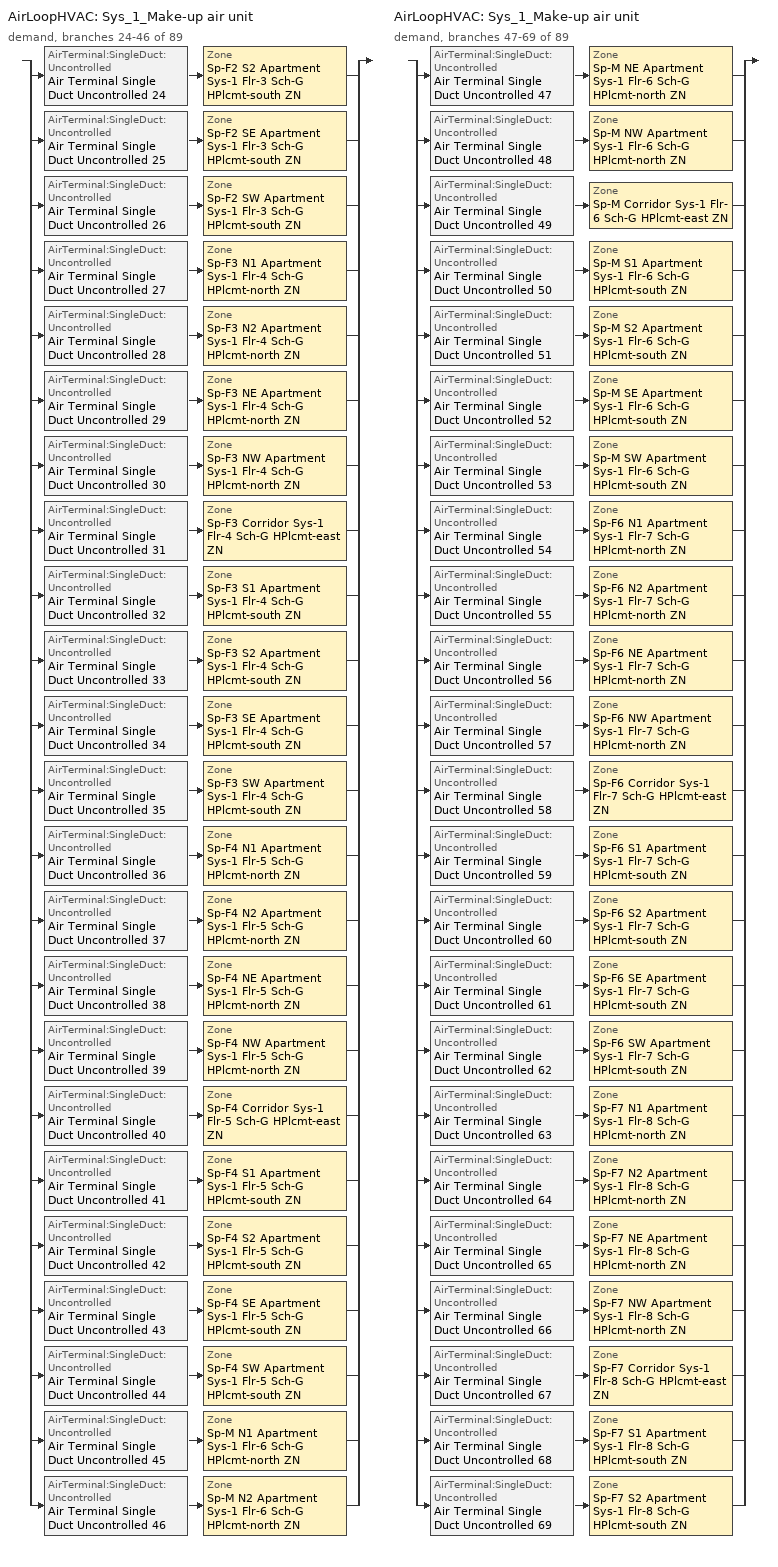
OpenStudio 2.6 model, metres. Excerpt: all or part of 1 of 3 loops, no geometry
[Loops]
AirLoopHVAC 'Sys_1_Make-up air unit'
 demand, branches 24-46 of 89: split
  | AirTerminal:SingleDuct:Uncontrolled 'Air Terminal Single Duct Uncontrolled 24' > Zone 'Sp-F2 S2 Apartment Sys-1 Flr-3 Sch-G HPlcmt-south ZN'
  | AirTerminal:SingleDuct:Uncontrolled 'Air Terminal Single Duct Uncontrolled 25' > Zone 'Sp-F2 SE Apartment Sys-1 Flr-3 Sch-G HPlcmt-south ZN'
  | AirTerminal:SingleDuct:Uncontrolled 'Air Terminal Single Duct Uncontrolled 26' > Zone 'Sp-F2 SW Apartment Sys-1 Flr-3 Sch-G HPlcmt-south ZN'
  | AirTerminal:SingleDuct:Uncontrolled 'Air Terminal Single Duct Uncontrolled 27' > Zone 'Sp-F3 N1 Apartment Sys-1 Flr-4 Sch-G HPlcmt-north ZN'
  | AirTerminal:SingleDuct:Uncontrolled 'Air Terminal Single Duct Uncontrolled 28' > Zone 'Sp-F3 N2 Apartment Sys-1 Flr-4 Sch-G HPlcmt-north ZN'
  | AirTerminal:SingleDuct:Uncontrolled 'Air Terminal Single Duct Uncontrolled 29' > Zone 'Sp-F3 NE Apartment Sys-1 Flr-4 Sch-G HPlcmt-north ZN'
  | AirTerminal:SingleDuct:Uncontrolled 'Air Terminal Single Duct Uncontrolled 30' > Zone 'Sp-F3 NW Apartment Sys-1 Flr-4 Sch-G HPlcmt-north ZN'
  | AirTerminal:SingleDuct:Uncontrolled 'Air Terminal Single Duct Uncontrolled 31' > Zone 'Sp-F3 Corridor Sys-1 Flr-4 Sch-G HPlcmt-east ZN'
  | AirTerminal:SingleDuct:Uncontrolled 'Air Terminal Single Duct Uncontrolled 32' > Zone 'Sp-F3 S1 Apartment Sys-1 Flr-4 Sch-G HPlcmt-south ZN'
  | AirTerminal:SingleDuct:Uncontrolled 'Air Terminal Single Duct Uncontrolled 33' > Zone 'Sp-F3 S2 Apartment Sys-1 Flr-4 Sch-G HPlcmt-south ZN'
  | AirTerminal:SingleDuct:Uncontrolled 'Air Terminal Single Duct Uncontrolled 34' > Zone 'Sp-F3 SE Apartment Sys-1 Flr-4 Sch-G HPlcmt-south ZN'
  | AirTerminal:SingleDuct:Uncontrolled 'Air Terminal Single Duct Uncontrolled 35' > Zone 'Sp-F3 SW Apartment Sys-1 Flr-4 Sch-G HPlcmt-south ZN'
  | AirTerminal:SingleDuct:Uncontrolled 'Air Terminal Single Duct Uncontrolled 36' > Zone 'Sp-F4 N1 Apartment Sys-1 Flr-5 Sch-G HPlcmt-north ZN'
  | AirTerminal:SingleDuct:Uncontrolled 'Air Terminal Single Duct Uncontrolled 37' > Zone 'Sp-F4 N2 Apartment Sys-1 Flr-5 Sch-G HPlcmt-north ZN'
  | AirTerminal:SingleDuct:Uncontrolled 'Air Terminal Single Duct Uncontrolled 38' > Zone 'Sp-F4 NE Apartment Sys-1 Flr-5 Sch-G HPlcmt-north ZN'
  | AirTerminal:SingleDuct:Uncontrolled 'Air Terminal Single Duct Uncontrolled 39' > Zone 'Sp-F4 NW Apartment Sys-1 Flr-5 Sch-G HPlcmt-north ZN'
  | AirTerminal:SingleDuct:Uncontrolled 'Air Terminal Single Duct Uncontrolled 40' > Zone 'Sp-F4 Corridor Sys-1 Flr-5 Sch-G HPlcmt-east ZN'
  | AirTerminal:SingleDuct:Uncontrolled 'Air Terminal Single Duct Uncontrolled 41' > Zone 'Sp-F4 S1 Apartment Sys-1 Flr-5 Sch-G HPlcmt-south ZN'
  | AirTerminal:SingleDuct:Uncontrolled 'Air Terminal Single Duct Uncontrolled 42' > Zone 'Sp-F4 S2 Apartment Sys-1 Flr-5 Sch-G HPlcmt-south ZN'
  | AirTerminal:SingleDuct:Uncontrolled 'Air Terminal Single Duct Uncontrolled 43' > Zone 'Sp-F4 SE Apartment Sys-1 Flr-5 Sch-G HPlcmt-south ZN'
  | AirTerminal:SingleDuct:Uncontrolled 'Air Terminal Single Duct Uncontrolled 44' > Zone 'Sp-F4 SW Apartment Sys-1 Flr-5 Sch-G HPlcmt-south ZN'
  | AirTerminal:SingleDuct:Uncontrolled 'Air Terminal Single Duct Uncontrolled 45' > Zone 'Sp-M N1 Apartment Sys-1 Flr-6 Sch-G HPlcmt-north ZN'
  | AirTerminal:SingleDuct:Uncontrolled 'Air Terminal Single Duct Uncontrolled 46' > Zone 'Sp-M N2 Apartment Sys-1 Flr-6 Sch-G HPlcmt-north ZN'
AirLoopHVAC 'Sys_1_Make-up air unit'
 demand, branches 47-69 of 89: split
  | AirTerminal:SingleDuct:Uncontrolled 'Air Terminal Single Duct Uncontrolled 47' > Zone 'Sp-M NE Apartment Sys-1 Flr-6 Sch-G HPlcmt-north ZN'
  | AirTerminal:SingleDuct:Uncontrolled 'Air Terminal Single Duct Uncontrolled 48' > Zone 'Sp-M NW Apartment Sys-1 Flr-6 Sch-G HPlcmt-north ZN'
  | AirTerminal:SingleDuct:Uncontrolled 'Air Terminal Single Duct Uncontrolled 49' > Zone 'Sp-M Corridor Sys-1 Flr-6 Sch-G HPlcmt-east ZN'
  | AirTerminal:SingleDuct:Uncontrolled 'Air Terminal Single Duct Uncontrolled 50' > Zone 'Sp-M S1 Apartment Sys-1 Flr-6 Sch-G HPlcmt-south ZN'
  | AirTerminal:SingleDuct:Uncontrolled 'Air Terminal Single Duct Uncontrolled 51' > Zone 'Sp-M S2 Apartment Sys-1 Flr-6 Sch-G HPlcmt-south ZN'
  | AirTerminal:SingleDuct:Uncontrolled 'Air Terminal Single Duct Uncontrolled 52' > Zone 'Sp-M SE Apartment Sys-1 Flr-6 Sch-G HPlcmt-south ZN'
  | AirTerminal:SingleDuct:Uncontrolled 'Air Terminal Single Duct Uncontrolled 53' > Zone 'Sp-M SW Apartment Sys-1 Flr-6 Sch-G HPlcmt-south ZN'
  | AirTerminal:SingleDuct:Uncontrolled 'Air Terminal Single Duct Uncontrolled 54' > Zone 'Sp-F6 N1 Apartment Sys-1 Flr-7 Sch-G HPlcmt-north ZN'
  | AirTerminal:SingleDuct:Uncontrolled 'Air Terminal Single Duct Uncontrolled 55' > Zone 'Sp-F6 N2 Apartment Sys-1 Flr-7 Sch-G HPlcmt-north ZN'
  | AirTerminal:SingleDuct:Uncontrolled 'Air Terminal Single Duct Uncontrolled 56' > Zone 'Sp-F6 NE Apartment Sys-1 Flr-7 Sch-G HPlcmt-north ZN'
  | AirTerminal:SingleDuct:Uncontrolled 'Air Terminal Single Duct Uncontrolled 57' > Zone 'Sp-F6 NW Apartment Sys-1 Flr-7 Sch-G HPlcmt-north ZN'
  | AirTerminal:SingleDuct:Uncontrolled 'Air Terminal Single Duct Uncontrolled 58' > Zone 'Sp-F6 Corridor Sys-1 Flr-7 Sch-G HPlcmt-east ZN'
  | AirTerminal:SingleDuct:Uncontrolled 'Air Terminal Single Duct Uncontrolled 59' > Zone 'Sp-F6 S1 Apartment Sys-1 Flr-7 Sch-G HPlcmt-south ZN'
  | AirTerminal:SingleDuct:Uncontrolled 'Air Terminal Single Duct Uncontrolled 60' > Zone 'Sp-F6 S2 Apartment Sys-1 Flr-7 Sch-G HPlcmt-south ZN'
  | AirTerminal:SingleDuct:Uncontrolled 'Air Terminal Single Duct Uncontrolled 61' > Zone 'Sp-F6 SE Apartment Sys-1 Flr-7 Sch-G HPlcmt-south ZN'
  | AirTerminal:SingleDuct:Uncontrolled 'Air Terminal Single Duct Uncontrolled 62' > Zone 'Sp-F6 SW Apartment Sys-1 Flr-7 Sch-G HPlcmt-south ZN'
  | AirTerminal:SingleDuct:Uncontrolled 'Air Terminal Single Duct Uncontrolled 63' > Zone 'Sp-F7 N1 Apartment Sys-1 Flr-8 Sch-G HPlcmt-north ZN'
  | AirTerminal:SingleDuct:Uncontrolled 'Air Terminal Single Duct Uncontrolled 64' > Zone 'Sp-F7 N2 Apartment Sys-1 Flr-8 Sch-G HPlcmt-north ZN'
  | AirTerminal:SingleDuct:Uncontrolled 'Air Terminal Single Duct Uncontrolled 65' > Zone 'Sp-F7 NE Apartment Sys-1 Flr-8 Sch-G HPlcmt-north ZN'
  | AirTerminal:SingleDuct:Uncontrolled 'Air Terminal Single Duct Uncontrolled 66' > Zone 'Sp-F7 NW Apartment Sys-1 Flr-8 Sch-G HPlcmt-north ZN'
  | AirTerminal:SingleDuct:Uncontrolled 'Air Terminal Single Duct Uncontrolled 67' > Zone 'Sp-F7 Corridor Sys-1 Flr-8 Sch-G HPlcmt-east ZN'
  | AirTerminal:SingleDuct:Uncontrolled 'Air Terminal Single Duct Uncontrolled 68' > Zone 'Sp-F7 S1 Apartment Sys-1 Flr-8 Sch-G HPlcmt-south ZN'
  | AirTerminal:SingleDuct:Uncontrolled 'Air Terminal Single Duct Uncontrolled 69' > Zone 'Sp-F7 S2 Apartment Sys-1 Flr-8 Sch-G HPlcmt-south ZN'
[Sizing:Zone] Zone Cooling Design Supply Air Temperature Input Method=SupplyAirTemperature; Zone Cooling Design Supply Air Temperature {C}=13; Zone Cooling Design Supply Air Temperature Difference {deltaC}=11.11; Zone Heating Design Supply Air Temperature Input Method=SupplyAirTemperature; Zone Heating Design Supply Air Temperature {C}=43; Zone Heating Design Supply Air Temperature Difference {deltaC}=11.11; Zone Cooling Design Supply Air Humidity Ratio {kg-H2O/kg-air}=0.0085; Zone Heating Design Supply Air Humidity Ratio {kg-H2O/kg-air}=0.008; Zone Heating Sizing Factor=1.3; Zone Cooling Sizing Factor=1.1; Cooling Design Air Flow Method=DesignDay; Heating Design Air Flow Method=DesignDay; Account for Dedicated Outdoor Air System=No; Dedicated Outdoor Air System Control Strategy=NeutralSupplyAir; Dedicated Outdoor Air Low Setpoint Temperature for Design {C}=autosize; Dedicated Outdoor Air High Setpoint Temperature for Design {C}=autosize
Sp-F2 S2 Apartment Sys-1 Flr-3 Sch-G HPlcmt-south ZN; Sp-F2 SE Apartment Sys-1 Flr-3 Sch-G HPlcmt-south ZN; Sp-F2 SW Apartment Sys-1 Flr-3 Sch-G HPlcmt-south ZN; Sp-F3 N1 Apartment Sys-1 Flr-4 Sch-G HPlcmt-north ZN; Sp-F3 N2 Apartment Sys-1 Flr-4 Sch-G HPlcmt-north ZN; Sp-F3 NE Apartment Sys-1 Flr-4 Sch-G HPlcmt-north ZN; Sp-F3 NW Apartment Sys-1 Flr-4 Sch-G HPlcmt-north ZN; Sp-F3 Corridor Sys-1 Flr-4 Sch-G HPlcmt-east ZN; Sp-F3 S1 Apartment Sys-1 Flr-4 Sch-G HPlcmt-south ZN; Sp-F3 S2 Apartment Sys-1 Flr-4 Sch-G HPlcmt-south ZN; Sp-F3 SE Apartment Sys-1 Flr-4 Sch-G HPlcmt-south ZN; Sp-F3 SW Apartment Sys-1 Flr-4 Sch-G HPlcmt-south ZN; Sp-F4 N1 Apartment Sys-1 Flr-5 Sch-G HPlcmt-north ZN; Sp-F4 N2 Apartment Sys-1 Flr-5 Sch-G HPlcmt-north ZN; Sp-F4 NE Apartment Sys-1 Flr-5 Sch-G HPlcmt-north ZN; Sp-F4 NW Apartment Sys-1 Flr-5 Sch-G HPlcmt-north ZN; Sp-F4 Corridor Sys-1 Flr-5 Sch-G HPlcmt-east ZN; Sp-F4 S1 Apartment Sys-1 Flr-5 Sch-G HPlcmt-south ZN; Sp-F4 S2 Apartment Sys-1 Flr-5 Sch-G HPlcmt-south ZN; Sp-F4 SE Apartment Sys-1 Flr-5 Sch-G HPlcmt-south ZN; Sp-F4 SW Apartment Sys-1 Flr-5 Sch-G HPlcmt-south ZN; Sp-M N1 Apartment Sys-1 Flr-6 Sch-G HPlcmt-north ZN; Sp-M N2 Apartment Sys-1 Flr-6 Sch-G HPlcmt-north ZN; Sp-M NE Apartment Sys-1 Flr-6 Sch-G HPlcmt-north ZN; Sp-M NW Apartment Sys-1 Flr-6 Sch-G HPlcmt-north ZN; Sp-M Corridor Sys-1 Flr-6 Sch-G HPlcmt-east ZN; Sp-M S1 Apartment Sys-1 Flr-6 Sch-G HPlcmt-south ZN; Sp-M S2 Apartment Sys-1 Flr-6 Sch-G HPlcmt-south ZN; Sp-M SE Apartment Sys-1 Flr-6 Sch-G HPlcmt-south ZN; Sp-M SW Apartment Sys-1 Flr-6 Sch-G HPlcmt-south ZN; Sp-F6 N1 Apartment Sys-1 Flr-7 Sch-G HPlcmt-north ZN; Sp-F6 N2 Apartment Sys-1 Flr-7 Sch-G HPlcmt-north ZN; Sp-F6 NE Apartment Sys-1 Flr-7 Sch-G HPlcmt-north ZN; Sp-F6 NW Apartment Sys-1 Flr-7 Sch-G HPlcmt-north ZN; Sp-F6 Corridor Sys-1 Flr-7 Sch-G HPlcmt-east ZN; Sp-F6 S1 Apartment Sys-1 Flr-7 Sch-G HPlcmt-south ZN; Sp-F6 S2 Apartment Sys-1 Flr-7 Sch-G HPlcmt-south ZN; Sp-F6 SE Apartment Sys-1 Flr-7 Sch-G HPlcmt-south ZN; Sp-F6 SW Apartment Sys-1 Flr-7 Sch-G HPlcmt-south ZN; Sp-F7 N1 Apartment Sys-1 Flr-8 Sch-G HPlcmt-north ZN; Sp-F7 N2 Apartment Sys-1 Flr-8 Sch-G HPlcmt-north ZN; Sp-F7 NE Apartment Sys-1 Flr-8 Sch-G HPlcmt-north ZN; Sp-F7 NW Apartment Sys-1 Flr-8 Sch-G HPlcmt-north ZN; Sp-F7 Corridor Sys-1 Flr-8 Sch-G HPlcmt-east ZN; Sp-F7 S1 Apartment Sys-1 Flr-8 Sch-G HPlcmt-south ZN; Sp-F7 S2 Apartment Sys-1 Flr-8 Sch-G HPlcmt-south ZN
[Zone equipment]
Sp-F2 S2 Apartment Sys-1 Flr-3 Sch-G HPlcmt-south ZN: Sp-F2 S2 Apartment Sys-1 Flr-3 Sch-G HPlcmt-south ZN PTAC, Air Terminal Single Duct Uncontrolled 24, Sp-F2 S2 Apartment Sys-1 Flr-3 Sch-G HPlcmt-south ZN Elec Baseboard
Sp-F2 SE Apartment Sys-1 Flr-3 Sch-G HPlcmt-south ZN: Sp-F2 SE Apartment Sys-1 Flr-3 Sch-G HPlcmt-south ZN PTAC, Air Terminal Single Duct Uncontrolled 25, Sp-F2 SE Apartment Sys-1 Flr-3 Sch-G HPlcmt-south ZN Elec Baseboard
Sp-F2 SW Apartment Sys-1 Flr-3 Sch-G HPlcmt-south ZN: Sp-F2 SW Apartment Sys-1 Flr-3 Sch-G HPlcmt-south ZN PTAC, Air Terminal Single Duct Uncontrolled 26, Sp-F2 SW Apartment Sys-1 Flr-3 Sch-G HPlcmt-south ZN Elec Baseboard
Sp-F3 N1 Apartment Sys-1 Flr-4 Sch-G HPlcmt-north ZN: Sp-F3 N1 Apartment Sys-1 Flr-4 Sch-G HPlcmt-north ZN PTAC, Air Terminal Single Duct Uncontrolled 27, Sp-F3 N1 Apartment Sys-1 Flr-4 Sch-G HPlcmt-north ZN Elec Baseboard
Sp-F3 N2 Apartment Sys-1 Flr-4 Sch-G HPlcmt-north ZN: Sp-F3 N2 Apartment Sys-1 Flr-4 Sch-G HPlcmt-north ZN PTAC, Air Terminal Single Duct Uncontrolled 28, Sp-F3 N2 Apartment Sys-1 Flr-4 Sch-G HPlcmt-north ZN Elec Baseboard
Sp-F3 NE Apartment Sys-1 Flr-4 Sch-G HPlcmt-north ZN: Sp-F3 NE Apartment Sys-1 Flr-4 Sch-G HPlcmt-north ZN PTAC, Air Terminal Single Duct Uncontrolled 29, Sp-F3 NE Apartment Sys-1 Flr-4 Sch-G HPlcmt-north ZN Elec Baseboard
Sp-F3 NW Apartment Sys-1 Flr-4 Sch-G HPlcmt-north ZN: Sp-F3 NW Apartment Sys-1 Flr-4 Sch-G HPlcmt-north ZN PTAC, Air Terminal Single Duct Uncontrolled 30, Sp-F3 NW Apartment Sys-1 Flr-4 Sch-G HPlcmt-north ZN Elec Baseboard
Sp-F3 Corridor Sys-1 Flr-4 Sch-G HPlcmt-east ZN: Sp-F3 Corridor Sys-1 Flr-4 Sch-G HPlcmt-east ZN PTAC, Air Terminal Single Duct Uncontrolled 31, Sp-F3 Corridor Sys-1 Flr-4 Sch-G HPlcmt-east ZN Elec Baseboard
Sp-F3 S1 Apartment Sys-1 Flr-4 Sch-G HPlcmt-south ZN: Sp-F3 S1 Apartment Sys-1 Flr-4 Sch-G HPlcmt-south ZN PTAC, Air Terminal Single Duct Uncontrolled 32, Sp-F3 S1 Apartment Sys-1 Flr-4 Sch-G HPlcmt-south ZN Elec Baseboard
Sp-F3 S2 Apartment Sys-1 Flr-4 Sch-G HPlcmt-south ZN: Sp-F3 S2 Apartment Sys-1 Flr-4 Sch-G HPlcmt-south ZN PTAC, Air Terminal Single Duct Uncontrolled 33, Sp-F3 S2 Apartment Sys-1 Flr-4 Sch-G HPlcmt-south ZN Elec Baseboard
Sp-F3 SE Apartment Sys-1 Flr-4 Sch-G HPlcmt-south ZN: Sp-F3 SE Apartment Sys-1 Flr-4 Sch-G HPlcmt-south ZN PTAC, Air Terminal Single Duct Uncontrolled 34, Sp-F3 SE Apartment Sys-1 Flr-4 Sch-G HPlcmt-south ZN Elec Baseboard
Sp-F3 SW Apartment Sys-1 Flr-4 Sch-G HPlcmt-south ZN: Sp-F3 SW Apartment Sys-1 Flr-4 Sch-G HPlcmt-south ZN PTAC, Air Terminal Single Duct Uncontrolled 35, Sp-F3 SW Apartment Sys-1 Flr-4 Sch-G HPlcmt-south ZN Elec Baseboard
Sp-F4 N1 Apartment Sys-1 Flr-5 Sch-G HPlcmt-north ZN: Sp-F4 N1 Apartment Sys-1 Flr-5 Sch-G HPlcmt-north ZN PTAC, Air Terminal Single Duct Uncontrolled 36, Sp-F4 N1 Apartment Sys-1 Flr-5 Sch-G HPlcmt-north ZN Elec Baseboard
Sp-F4 N2 Apartment Sys-1 Flr-5 Sch-G HPlcmt-north ZN: Sp-F4 N2 Apartment Sys-1 Flr-5 Sch-G HPlcmt-north ZN PTAC, Air Terminal Single Duct Uncontrolled 37, Sp-F4 N2 Apartment Sys-1 Flr-5 Sch-G HPlcmt-north ZN Elec Baseboard
Sp-F4 NE Apartment Sys-1 Flr-5 Sch-G HPlcmt-north ZN: Sp-F4 NE Apartment Sys-1 Flr-5 Sch-G HPlcmt-north ZN PTAC, Air Terminal Single Duct Uncontrolled 38, Sp-F4 NE Apartment Sys-1 Flr-5 Sch-G HPlcmt-north ZN Elec Baseboard
Sp-F4 NW Apartment Sys-1 Flr-5 Sch-G HPlcmt-north ZN: Sp-F4 NW Apartment Sys-1 Flr-5 Sch-G HPlcmt-north ZN PTAC, Air Terminal Single Duct Uncontrolled 39, Sp-F4 NW Apartment Sys-1 Flr-5 Sch-G HPlcmt-north ZN Elec Baseboard
Sp-F4 Corridor Sys-1 Flr-5 Sch-G HPlcmt-east ZN: Sp-F4 Corridor Sys-1 Flr-5 Sch-G HPlcmt-east ZN PTAC, Air Terminal Single Duct Uncontrolled 40, Sp-F4 Corridor Sys-1 Flr-5 Sch-G HPlcmt-east ZN Elec Baseboard
Sp-F4 S1 Apartment Sys-1 Flr-5 Sch-G HPlcmt-south ZN: Sp-F4 S1 Apartment Sys-1 Flr-5 Sch-G HPlcmt-south ZN PTAC, Air Terminal Single Duct Uncontrolled 41, Sp-F4 S1 Apartment Sys-1 Flr-5 Sch-G HPlcmt-south ZN Elec Baseboard
Sp-F4 S2 Apartment Sys-1 Flr-5 Sch-G HPlcmt-south ZN: Sp-F4 S2 Apartment Sys-1 Flr-5 Sch-G HPlcmt-south ZN PTAC, Air Terminal Single Duct Uncontrolled 42, Sp-F4 S2 Apartment Sys-1 Flr-5 Sch-G HPlcmt-south ZN Elec Baseboard
Sp-F4 SE Apartment Sys-1 Flr-5 Sch-G HPlcmt-south ZN: Sp-F4 SE Apartment Sys-1 Flr-5 Sch-G HPlcmt-south ZN PTAC, Air Terminal Single Duct Uncontrolled 43, Sp-F4 SE Apartment Sys-1 Flr-5 Sch-G HPlcmt-south ZN Elec Baseboard
Sp-F4 SW Apartment Sys-1 Flr-5 Sch-G HPlcmt-south ZN: Sp-F4 SW Apartment Sys-1 Flr-5 Sch-G HPlcmt-south ZN PTAC, Air Terminal Single Duct Uncontrolled 44, Sp-F4 SW Apartment Sys-1 Flr-5 Sch-G HPlcmt-south ZN Elec Baseboard
Sp-M N1 Apartment Sys-1 Flr-6 Sch-G HPlcmt-north ZN: Sp-M N1 Apartment Sys-1 Flr-6 Sch-G HPlcmt-north ZN PTAC, Air Terminal Single Duct Uncontrolled 45, Sp-M N1 Apartment Sys-1 Flr-6 Sch-G HPlcmt-north ZN Elec Baseboard
Sp-M N2 Apartment Sys-1 Flr-6 Sch-G HPlcmt-north ZN: Sp-M N2 Apartment Sys-1 Flr-6 Sch-G HPlcmt-north ZN PTAC, Air Terminal Single Duct Uncontrolled 46, Sp-M N2 Apartment Sys-1 Flr-6 Sch-G HPlcmt-north ZN Elec Baseboard
Sp-M NE Apartment Sys-1 Flr-6 Sch-G HPlcmt-north ZN: Sp-M NE Apartment Sys-1 Flr-6 Sch-G HPlcmt-north ZN PTAC, Air Terminal Single Duct Uncontrolled 47, Sp-M NE Apartment Sys-1 Flr-6 Sch-G HPlcmt-north ZN Elec Baseboard
Sp-M NW Apartment Sys-1 Flr-6 Sch-G HPlcmt-north ZN: Sp-M NW Apartment Sys-1 Flr-6 Sch-G HPlcmt-north ZN PTAC, Air Terminal Single Duct Uncontrolled 48, Sp-M NW Apartment Sys-1 Flr-6 Sch-G HPlcmt-north ZN Elec Baseboard
Sp-M Corridor Sys-1 Flr-6 Sch-G HPlcmt-east ZN: Sp-M Corridor Sys-1 Flr-6 Sch-G HPlcmt-east ZN PTAC, Air Terminal Single Duct Uncontrolled 49, Sp-M Corridor Sys-1 Flr-6 Sch-G HPlcmt-east ZN Elec Baseboard
Sp-M S1 Apartment Sys-1 Flr-6 Sch-G HPlcmt-south ZN: Sp-M S1 Apartment Sys-1 Flr-6 Sch-G HPlcmt-south ZN PTAC, Air Terminal Single Duct Uncontrolled 50, Sp-M S1 Apartment Sys-1 Flr-6 Sch-G HPlcmt-south ZN Elec Baseboard
Sp-M S2 Apartment Sys-1 Flr-6 Sch-G HPlcmt-south ZN: Sp-M S2 Apartment Sys-1 Flr-6 Sch-G HPlcmt-south ZN PTAC, Air Terminal Single Duct Uncontrolled 51, Sp-M S2 Apartment Sys-1 Flr-6 Sch-G HPlcmt-south ZN Elec Baseboard
Sp-M SE Apartment Sys-1 Flr-6 Sch-G HPlcmt-south ZN: Sp-M SE Apartment Sys-1 Flr-6 Sch-G HPlcmt-south ZN PTAC, Air Terminal Single Duct Uncontrolled 52, Sp-M SE Apartment Sys-1 Flr-6 Sch-G HPlcmt-south ZN Elec Baseboard
Sp-M SW Apartment Sys-1 Flr-6 Sch-G HPlcmt-south ZN: Sp-M SW Apartment Sys-1 Flr-6 Sch-G HPlcmt-south ZN PTAC, Air Terminal Single Duct Uncontrolled 53, Sp-M SW Apartment Sys-1 Flr-6 Sch-G HPlcmt-south ZN Elec Baseboard
Sp-F6 N1 Apartment Sys-1 Flr-7 Sch-G HPlcmt-north ZN: Sp-F6 N1 Apartment Sys-1 Flr-7 Sch-G HPlcmt-north ZN PTAC, Air Terminal Single Duct Uncontrolled 54, Sp-F6 N1 Apartment Sys-1 Flr-7 Sch-G HPlcmt-north ZN Elec Baseboard
Sp-F6 N2 Apartment Sys-1 Flr-7 Sch-G HPlcmt-north ZN: Sp-F6 N2 Apartment Sys-1 Flr-7 Sch-G HPlcmt-north ZN PTAC, Air Terminal Single Duct Uncontrolled 55, Sp-F6 N2 Apartment Sys-1 Flr-7 Sch-G HPlcmt-north ZN Elec Baseboard
Sp-F6 NE Apartment Sys-1 Flr-7 Sch-G HPlcmt-north ZN: Sp-F6 NE Apartment Sys-1 Flr-7 Sch-G HPlcmt-north ZN PTAC, Air Terminal Single Duct Uncontrolled 56, Sp-F6 NE Apartment Sys-1 Flr-7 Sch-G HPlcmt-north ZN Elec Baseboard
Sp-F6 NW Apartment Sys-1 Flr-7 Sch-G HPlcmt-north ZN: Sp-F6 NW Apartment Sys-1 Flr-7 Sch-G HPlcmt-north ZN PTAC, Air Terminal Single Duct Uncontrolled 57, Sp-F6 NW Apartment Sys-1 Flr-7 Sch-G HPlcmt-north ZN Elec Baseboard
Sp-F6 Corridor Sys-1 Flr-7 Sch-G HPlcmt-east ZN: Sp-F6 Corridor Sys-1 Flr-7 Sch-G HPlcmt-east ZN PTAC, Air Terminal Single Duct Uncontrolled 58, Sp-F6 Corridor Sys-1 Flr-7 Sch-G HPlcmt-east ZN Elec Baseboard
Sp-F6 S1 Apartment Sys-1 Flr-7 Sch-G HPlcmt-south ZN: Sp-F6 S1 Apartment Sys-1 Flr-7 Sch-G HPlcmt-south ZN PTAC, Air Terminal Single Duct Uncontrolled 59, Sp-F6 S1 Apartment Sys-1 Flr-7 Sch-G HPlcmt-south ZN Elec Baseboard
Sp-F6 S2 Apartment Sys-1 Flr-7 Sch-G HPlcmt-south ZN: Sp-F6 S2 Apartment Sys-1 Flr-7 Sch-G HPlcmt-south ZN PTAC, Air Terminal Single Duct Uncontrolled 60, Sp-F6 S2 Apartment Sys-1 Flr-7 Sch-G HPlcmt-south ZN Elec Baseboard
Sp-F6 SE Apartment Sys-1 Flr-7 Sch-G HPlcmt-south ZN: Sp-F6 SE Apartment Sys-1 Flr-7 Sch-G HPlcmt-south ZN PTAC, Air Terminal Single Duct Uncontrolled 61, Sp-F6 SE Apartment Sys-1 Flr-7 Sch-G HPlcmt-south ZN Elec Baseboard
Sp-F6 SW Apartment Sys-1 Flr-7 Sch-G HPlcmt-south ZN: Sp-F6 SW Apartment Sys-1 Flr-7 Sch-G HPlcmt-south ZN PTAC, Air Terminal Single Duct Uncontrolled 62, Sp-F6 SW Apartment Sys-1 Flr-7 Sch-G HPlcmt-south ZN Elec Baseboard
Sp-F7 N1 Apartment Sys-1 Flr-8 Sch-G HPlcmt-north ZN: Sp-F7 N1 Apartment Sys-1 Flr-8 Sch-G HPlcmt-north ZN PTAC, Air Terminal Single Duct Uncontrolled 63, Sp-F7 N1 Apartment Sys-1 Flr-8 Sch-G HPlcmt-north ZN Elec Baseboard
Sp-F7 N2 Apartment Sys-1 Flr-8 Sch-G HPlcmt-north ZN: Sp-F7 N2 Apartment Sys-1 Flr-8 Sch-G HPlcmt-north ZN PTAC, Air Terminal Single Duct Uncontrolled 64, Sp-F7 N2 Apartment Sys-1 Flr-8 Sch-G HPlcmt-north ZN Elec Baseboard
Sp-F7 NE Apartment Sys-1 Flr-8 Sch-G HPlcmt-north ZN: Sp-F7 NE Apartment Sys-1 Flr-8 Sch-G HPlcmt-north ZN PTAC, Air Terminal Single Duct Uncontrolled 65, Sp-F7 NE Apartment Sys-1 Flr-8 Sch-G HPlcmt-north ZN Elec Baseboard
Sp-F7 NW Apartment Sys-1 Flr-8 Sch-G HPlcmt-north ZN: Sp-F7 NW Apartment Sys-1 Flr-8 Sch-G HPlcmt-north ZN PTAC, Air Terminal Single Duct Uncontrolled 66, Sp-F7 NW Apartment Sys-1 Flr-8 Sch-G HPlcmt-north ZN Elec Baseboard
Sp-F7 Corridor Sys-1 Flr-8 Sch-G HPlcmt-east ZN: Sp-F7 Corridor Sys-1 Flr-8 Sch-G HPlcmt-east ZN PTAC, Air Terminal Single Duct Uncontrolled 67, Sp-F7 Corridor Sys-1 Flr-8 Sch-G HPlcmt-east ZN Elec Baseboard
Sp-F7 S1 Apartment Sys-1 Flr-8 Sch-G HPlcmt-south ZN: Sp-F7 S1 Apartment Sys-1 Flr-8 Sch-G HPlcmt-south ZN PTAC, Air Terminal Single Duct Uncontrolled 68, Sp-F7 S1 Apartment Sys-1 Flr-8 Sch-G HPlcmt-south ZN Elec Baseboard
Sp-F7 S2 Apartment Sys-1 Flr-8 Sch-G HPlcmt-south ZN: Sp-F7 S2 Apartment Sys-1 Flr-8 Sch-G HPlcmt-south ZN PTAC, Air Terminal Single Duct Uncontrolled 69, Sp-F7 S2 Apartment Sys-1 Flr-8 Sch-G HPlcmt-south ZN Elec Baseboard
[Coil:Heating:Electric] Availability Schedule=ON_OFF_ALWAYS_OFF
Coil Heating Electric 25; Coil Heating Electric 26; Coil Heating Electric 27; Coil Heating Electric 28; Coil Heating Electric 29; Coil Heating Electric 30; Coil Heating Electric 31; Coil Heating Electric 32; Coil Heating Electric 33; Coil Heating Electric 34; Coil Heating Electric 35; Coil Heating Electric 36; Coil Heating Electric 37; Coil Heating Electric 38; Coil Heating Electric 39; Coil Heating Electric 40; Coil Heating Electric 41; Coil Heating Electric 42; Coil Heating Electric 43; Coil Heating Electric 44; Coil Heating Electric 45; Coil Heating Electric 46; Coil Heating Electric 47; Coil Heating Electric 48; Coil Heating Electric 49; Coil Heating Electric 50; Coil Heating Electric 51; Coil Heating Electric 52; Coil Heating Electric 53; Coil Heating Electric 54; Coil Heating Electric 55; Coil Heating Electric 56; Coil Heating Electric 57; Coil Heating Electric 58; Coil Heating Electric 59; Coil Heating Electric 60; Coil Heating Electric 61; Coil Heating Electric 62; Coil Heating Electric 63; Coil Heating Electric 64; Coil Heating Electric 65; Coil Heating Electric 66; Coil Heating Electric 67; Coil Heating Electric 68; Coil Heating Electric 69; Coil Heating Electric 70
[Coil:Cooling:DX:SingleSpeed] Availability Schedule=Always On Discrete; Rated Total Cooling Capacity {W}=autosize; Rated Sensible Heat Ratio=autosize; Rated Air Flow Rate {m3/s}=autosize; Rated Evaporator Fan Power Per Volume Flow Rate {W/(m3/s)}=773.3; Total Cooling Capacity Function of Temperature Curve=DXCOOL-NECB2011-REF-CAPFT; Total Cooling Capacity Function of Flow Fraction Curve=DXCOOL-NECB2011-REF-CAPFFLOW; Energy Input Ratio Function of Temperature Curve=DXCOOL-NECB2011-REF-COOLEIRFT; Energy Input Ratio Function of Flow Fraction Curve=DXCOOL-NECB2011-REF-COOLEIRFFLOW; Part Load Fraction Correlation Curve=DXCOOL-NECB2011-REF-COOLPLFFPLR; Condenser Type=AirCooled; Evaporative Condenser Effectiveness=0; Evaporative Condenser Air Flow Rate {m3/s}=Autosize; Evaporative Condenser Pump Rated Power Consumption {W}=Autosize; Crankcase Heater Capacity {W}=0; Maximum Outdoor Dry-Bulb Temperature for Crankcase Heater Operation {C}=0; Basin Heater Capacity {W/K}=0; Basin Heater Setpoint Temperature {C}=10
Name | Rated COP {W/W}
Coil Cooling DX Single Speed 25 9kBtu/hr 10.6EER | 3.5962
Coil Cooling DX Single Speed 26 12kBtu/hr 9.9EER | 3.3436
Coil Cooling DX Single Speed 27 14kBtu/hr 9.5EER | 3.22759
Coil Cooling DX Single Speed 28 7kBtu/hr 11.0EER | 3.72706
Coil Cooling DX Single Speed 29 7kBtu/hr 11.0EER | 3.72693
Coil Cooling DX Single Speed 30 12kBtu/hr 10.0EER | 3.39338
Coil Cooling DX Single Speed 31 13kBtu/hr 9.8EER | 3.31639
Coil Cooling DX Single Speed 32 7kBtu/hr 11.0EER | 3.71588
Coil Cooling DX Single Speed 33 9kBtu/hr 10.6EER | 3.59578
Coil Cooling DX Single Speed 34 9kBtu/hr 10.6EER | 3.58931
Coil Cooling DX Single Speed 35 12kBtu/hr 9.9EER | 3.35842
Coil Cooling DX Single Speed 36 14kBtu/hr 9.5EER | 3.21939
Coil Cooling DX Single Speed 37 7kBtu/hr 11.0EER | 3.72637
Coil Cooling DX Single Speed 38 7kBtu/hr 11.0EER | 3.72696
Coil Cooling DX Single Speed 39 12kBtu/hr 10.0EER | 3.39168
Coil Cooling DX Single Speed 40 13kBtu/hr 9.8EER | 3.31183
Coil Cooling DX Single Speed 41 7kBtu/hr 11.0EER | 3.71458
Coil Cooling DX Single Speed 42 9kBtu/hr 10.6EER | 3.5923
Coil Cooling DX Single Speed 43 9kBtu/hr 10.6EER | 3.58617
Coil Cooling DX Single Speed 44 12kBtu/hr 9.9EER | 3.36036
Coil Cooling DX Single Speed 45 14kBtu/hr 9.5EER | 3.21491
Coil Cooling DX Single Speed 46 7kBtu/hr 11.0EER | 3.72521
Coil Cooling DX Single Speed 47 7kBtu/hr 11.0EER | 3.72697
Coil Cooling DX Single Speed 48 12kBtu/hr 10.0EER | 3.3917
Coil Cooling DX Single Speed 49 13kBtu/hr 9.8EER | 3.30912
Coil Cooling DX Single Speed 50 7kBtu/hr 11.0EER | 3.71406
Coil Cooling DX Single Speed 51 9kBtu/hr 10.6EER | 3.59049
Coil Cooling DX Single Speed 52 9kBtu/hr 10.6EER | 3.58442
Coil Cooling DX Single Speed 53 12kBtu/hr 9.9EER | 3.36094
Coil Cooling DX Single Speed 54 14kBtu/hr 9.5EER | 3.21218
Coil Cooling DX Single Speed 55 7kBtu/hr 11.0EER | 3.72435
Coil Cooling DX Single Speed 56 7kBtu/hr 11.0EER | 3.72698
Coil Cooling DX Single Speed 57 12kBtu/hr 10.0EER | 3.3919
Coil Cooling DX Single Speed 58 13kBtu/hr 9.8EER | 3.30697
Coil Cooling DX Single Speed 59 7kBtu/hr 11.0EER | 3.71369
Coil Cooling DX Single Speed 60 9kBtu/hr 10.6EER | 3.58909
Coil Cooling DX Single Speed 61 9kBtu/hr 10.6EER | 3.58302
Coil Cooling DX Single Speed 62 12kBtu/hr 9.9EER | 3.36127
Coil Cooling DX Single Speed 63 14kBtu/hr 9.5EER | 3.21002
Coil Cooling DX Single Speed 64 7kBtu/hr 11.0EER | 3.72328
Coil Cooling DX Single Speed 65 7kBtu/hr 11.0EER | 3.727
Coil Cooling DX Single Speed 66 12kBtu/hr 10.0EER | 3.39182
Coil Cooling DX Single Speed 67 13kBtu/hr 9.7EER | 3.30494
Coil Cooling DX Single Speed 68 7kBtu/hr 11.0EER | 3.71319
Coil Cooling DX Single Speed 69 9kBtu/hr 10.6EER | 3.58768
Coil Cooling DX Single Speed 70 9kBtu/hr 10.6EER | 3.58161
[Fan:ConstantVolume] Availability Schedule=Always On Discrete; Fan Efficiency=0.39975; Pressure Rise {Pa}=640; Maximum Flow Rate {m3/s}=AutoSize; Motor Efficiency=0.615
Fan Constant Volume 25; Fan Constant Volume 26; Fan Constant Volume 27; Fan Constant Volume 28; Fan Constant Volume 29; Fan Constant Volume 30; Fan Constant Volume 31; Fan Constant Volume 32; Fan Constant Volume 33; Fan Constant Volume 34; Fan Constant Volume 35; Fan Constant Volume 36; Fan Constant Volume 37; Fan Constant Volume 38; Fan Constant Volume 39; Fan Constant Volume 40; Fan Constant Volume 41; Fan Constant Volume 42; Fan Constant Volume 43; Fan Constant Volume 44; Fan Constant Volume 45; Fan Constant Volume 46; Fan Constant Volume 47; Fan Constant Volume 48; Fan Constant Volume 49; Fan Constant Volume 50; Fan Constant Volume 51; Fan Constant Volume 52; Fan Constant Volume 53; Fan Constant Volume 54; Fan Constant Volume 55; Fan Constant Volume 56; Fan Constant Volume 57; Fan Constant Volume 58; Fan Constant Volume 59; Fan Constant Volume 60; Fan Constant Volume 61; Fan Constant Volume 62; Fan Constant Volume 63; Fan Constant Volume 64; Fan Constant Volume 65; Fan Constant Volume 66; Fan Constant Volume 67; Fan Constant Volume 68; Fan Constant Volume 69; Fan Constant Volume 70
[ZoneHVAC:PackagedTerminalAirConditioner] Availability Schedule=Always On Discrete; Supply Air Flow Rate During Cooling Operation {m3/s}=Autosize; Supply Air Flow Rate During Heating Operation {m3/s}=Autosize; Supply Air Flow Rate When No Cooling or Heating is Needed {m3/s}=Autosize; Outdoor Air Flow Rate During Cooling Operation {m3/s}=1e-05; Outdoor Air Flow Rate During Heating Operation {m3/s}=1e-05; Outdoor Air Flow Rate When No Cooling or Heating is Needed {m3/s}=1e-05; Fan Placement=DrawThrough
Name | Supply Air Fan | Heating Coil | Cooling Coil
Sp-F2 S2 Apartment Sys-1 Flr-3 Sch-G HPlcmt-south ZN PTAC | Fan Constant Volume 25 | Coil Heating Electric 25 | Coil Cooling DX Single Speed 25 9kBtu/hr 10.6EER
Sp-F2 SE Apartment Sys-1 Flr-3 Sch-G HPlcmt-south ZN PTAC | Fan Constant Volume 26 | Coil Heating Electric 26 | Coil Cooling DX Single Speed 26 12kBtu/hr 9.9EER
Sp-F2 SW Apartment Sys-1 Flr-3 Sch-G HPlcmt-south ZN PTAC | Fan Constant Volume 27 | Coil Heating Electric 27 | Coil Cooling DX Single Speed 27 14kBtu/hr 9.5EER
Sp-F3 N1 Apartment Sys-1 Flr-4 Sch-G HPlcmt-north ZN PTAC | Fan Constant Volume 28 | Coil Heating Electric 28 | Coil Cooling DX Single Speed 28 7kBtu/hr 11.0EER
Sp-F3 N2 Apartment Sys-1 Flr-4 Sch-G HPlcmt-north ZN PTAC | Fan Constant Volume 29 | Coil Heating Electric 29 | Coil Cooling DX Single Speed 29 7kBtu/hr 11.0EER
Sp-F3 NE Apartment Sys-1 Flr-4 Sch-G HPlcmt-north ZN PTAC | Fan Constant Volume 30 | Coil Heating Electric 30 | Coil Cooling DX Single Speed 30 12kBtu/hr 10.0EER
Sp-F3 NW Apartment Sys-1 Flr-4 Sch-G HPlcmt-north ZN PTAC | Fan Constant Volume 31 | Coil Heating Electric 31 | Coil Cooling DX Single Speed 31 13kBtu/hr 9.8EER
Sp-F3 Corridor Sys-1 Flr-4 Sch-G HPlcmt-east ZN PTAC | Fan Constant Volume 32 | Coil Heating Electric 32 | Coil Cooling DX Single Speed 32 7kBtu/hr 11.0EER
Sp-F3 S1 Apartment Sys-1 Flr-4 Sch-G HPlcmt-south ZN PTAC | Fan Constant Volume 33 | Coil Heating Electric 33 | Coil Cooling DX Single Speed 33 9kBtu/hr 10.6EER
Sp-F3 S2 Apartment Sys-1 Flr-4 Sch-G HPlcmt-south ZN PTAC | Fan Constant Volume 34 | Coil Heating Electric 34 | Coil Cooling DX Single Speed 34 9kBtu/hr 10.6EER
Sp-F3 SE Apartment Sys-1 Flr-4 Sch-G HPlcmt-south ZN PTAC | Fan Constant Volume 35 | Coil Heating Electric 35 | Coil Cooling DX Single Speed 35 12kBtu/hr 9.9EER
Sp-F3 SW Apartment Sys-1 Flr-4 Sch-G HPlcmt-south ZN PTAC | Fan Constant Volume 36 | Coil Heating Electric 36 | Coil Cooling DX Single Speed 36 14kBtu/hr 9.5EER
Sp-F4 N1 Apartment Sys-1 Flr-5 Sch-G HPlcmt-north ZN PTAC | Fan Constant Volume 37 | Coil Heating Electric 37 | Coil Cooling DX Single Speed 37 7kBtu/hr 11.0EER
Sp-F4 N2 Apartment Sys-1 Flr-5 Sch-G HPlcmt-north ZN PTAC | Fan Constant Volume 38 | Coil Heating Electric 38 | Coil Cooling DX Single Speed 38 7kBtu/hr 11.0EER
Sp-F4 NE Apartment Sys-1 Flr-5 Sch-G HPlcmt-north ZN PTAC | Fan Constant Volume 39 | Coil Heating Electric 39 | Coil Cooling DX Single Speed 39 12kBtu/hr 10.0EER
Sp-F4 NW Apartment Sys-1 Flr-5 Sch-G HPlcmt-north ZN PTAC | Fan Constant Volume 40 | Coil Heating Electric 40 | Coil Cooling DX Single Speed 40 13kBtu/hr 9.8EER
Sp-F4 Corridor Sys-1 Flr-5 Sch-G HPlcmt-east ZN PTAC | Fan Constant Volume 41 | Coil Heating Electric 41 | Coil Cooling DX Single Speed 41 7kBtu/hr 11.0EER
Sp-F4 S1 Apartment Sys-1 Flr-5 Sch-G HPlcmt-south ZN PTAC | Fan Constant Volume 42 | Coil Heating Electric 42 | Coil Cooling DX Single Speed 42 9kBtu/hr 10.6EER
Sp-F4 S2 Apartment Sys-1 Flr-5 Sch-G HPlcmt-south ZN PTAC | Fan Constant Volume 43 | Coil Heating Electric 43 | Coil Cooling DX Single Speed 43 9kBtu/hr 10.6EER
Sp-F4 SE Apartment Sys-1 Flr-5 Sch-G HPlcmt-south ZN PTAC | Fan Constant Volume 44 | Coil Heating Electric 44 | Coil Cooling DX Single Speed 44 12kBtu/hr 9.9EER
Sp-F4 SW Apartment Sys-1 Flr-5 Sch-G HPlcmt-south ZN PTAC | Fan Constant Volume 45 | Coil Heating Electric 45 | Coil Cooling DX Single Speed 45 14kBtu/hr 9.5EER
Sp-M N1 Apartment Sys-1 Flr-6 Sch-G HPlcmt-north ZN PTAC | Fan Constant Volume 46 | Coil Heating Electric 46 | Coil Cooling DX Single Speed 46 7kBtu/hr 11.0EER
Sp-M N2 Apartment Sys-1 Flr-6 Sch-G HPlcmt-north ZN PTAC | Fan Constant Volume 47 | Coil Heating Electric 47 | Coil Cooling DX Single Speed 47 7kBtu/hr 11.0EER
Sp-M NE Apartment Sys-1 Flr-6 Sch-G HPlcmt-north ZN PTAC | Fan Constant Volume 48 | Coil Heating Electric 48 | Coil Cooling DX Single Speed 48 12kBtu/hr 10.0EER
Sp-M NW Apartment Sys-1 Flr-6 Sch-G HPlcmt-north ZN PTAC | Fan Constant Volume 49 | Coil Heating Electric 49 | Coil Cooling DX Single Speed 49 13kBtu/hr 9.8EER
Sp-M Corridor Sys-1 Flr-6 Sch-G HPlcmt-east ZN PTAC | Fan Constant Volume 50 | Coil Heating Electric 50 | Coil Cooling DX Single Speed 50 7kBtu/hr 11.0EER
Sp-M S1 Apartment Sys-1 Flr-6 Sch-G HPlcmt-south ZN PTAC | Fan Constant Volume 51 | Coil Heating Electric 51 | Coil Cooling DX Single Speed 51 9kBtu/hr 10.6EER
Sp-M S2 Apartment Sys-1 Flr-6 Sch-G HPlcmt-south ZN PTAC | Fan Constant Volume 52 | Coil Heating Electric 52 | Coil Cooling DX Single Speed 52 9kBtu/hr 10.6EER
Sp-M SE Apartment Sys-1 Flr-6 Sch-G HPlcmt-south ZN PTAC | Fan Constant Volume 53 | Coil Heating Electric 53 | Coil Cooling DX Single Speed 53 12kBtu/hr 9.9EER
Sp-M SW Apartment Sys-1 Flr-6 Sch-G HPlcmt-south ZN PTAC | Fan Constant Volume 54 | Coil Heating Electric 54 | Coil Cooling DX Single Speed 54 14kBtu/hr 9.5EER
Sp-F6 N1 Apartment Sys-1 Flr-7 Sch-G HPlcmt-north ZN PTAC | Fan Constant Volume 55 | Coil Heating Electric 55 | Coil Cooling DX Single Speed 55 7kBtu/hr 11.0EER
Sp-F6 N2 Apartment Sys-1 Flr-7 Sch-G HPlcmt-north ZN PTAC | Fan Constant Volume 56 | Coil Heating Electric 56 | Coil Cooling DX Single Speed 56 7kBtu/hr 11.0EER
Sp-F6 NE Apartment Sys-1 Flr-7 Sch-G HPlcmt-north ZN PTAC | Fan Constant Volume 57 | Coil Heating Electric 57 | Coil Cooling DX Single Speed 57 12kBtu/hr 10.0EER
Sp-F6 NW Apartment Sys-1 Flr-7 Sch-G HPlcmt-north ZN PTAC | Fan Constant Volume 58 | Coil Heating Electric 58 | Coil Cooling DX Single Speed 58 13kBtu/hr 9.8EER
Sp-F6 Corridor Sys-1 Flr-7 Sch-G HPlcmt-east ZN PTAC | Fan Constant Volume 59 | Coil Heating Electric 59 | Coil Cooling DX Single Speed 59 7kBtu/hr 11.0EER
Sp-F6 S1 Apartment Sys-1 Flr-7 Sch-G HPlcmt-south ZN PTAC | Fan Constant Volume 60 | Coil Heating Electric 60 | Coil Cooling DX Single Speed 60 9kBtu/hr 10.6EER
Sp-F6 S2 Apartment Sys-1 Flr-7 Sch-G HPlcmt-south ZN PTAC | Fan Constant Volume 61 | Coil Heating Electric 61 | Coil Cooling DX Single Speed 61 9kBtu/hr 10.6EER
Sp-F6 SE Apartment Sys-1 Flr-7 Sch-G HPlcmt-south ZN PTAC | Fan Constant Volume 62 | Coil Heating Electric 62 | Coil Cooling DX Single Speed 62 12kBtu/hr 9.9EER
Sp-F6 SW Apartment Sys-1 Flr-7 Sch-G HPlcmt-south ZN PTAC | Fan Constant Volume 63 | Coil Heating Electric 63 | Coil Cooling DX Single Speed 63 14kBtu/hr 9.5EER
Sp-F7 N1 Apartment Sys-1 Flr-8 Sch-G HPlcmt-north ZN PTAC | Fan Constant Volume 64 | Coil Heating Electric 64 | Coil Cooling DX Single Speed 64 7kBtu/hr 11.0EER
Sp-F7 N2 Apartment Sys-1 Flr-8 Sch-G HPlcmt-north ZN PTAC | Fan Constant Volume 65 | Coil Heating Electric 65 | Coil Cooling DX Single Speed 65 7kBtu/hr 11.0EER
Sp-F7 NE Apartment Sys-1 Flr-8 Sch-G HPlcmt-north ZN PTAC | Fan Constant Volume 66 | Coil Heating Electric 66 | Coil Cooling DX Single Speed 66 12kBtu/hr 10.0EER
Sp-F7 NW Apartment Sys-1 Flr-8 Sch-G HPlcmt-north ZN PTAC | Fan Constant Volume 67 | Coil Heating Electric 67 | Coil Cooling DX Single Speed 67 13kBtu/hr 9.7EER
Sp-F7 Corridor Sys-1 Flr-8 Sch-G HPlcmt-east ZN PTAC | Fan Constant Volume 68 | Coil Heating Electric 68 | Coil Cooling DX Single Speed 68 7kBtu/hr 11.0EER
Sp-F7 S1 Apartment Sys-1 Flr-8 Sch-G HPlcmt-south ZN PTAC | Fan Constant Volume 69 | Coil Heating Electric 69 | Coil Cooling DX Single Speed 69 9kBtu/hr 10.6EER
Sp-F7 S2 Apartment Sys-1 Flr-8 Sch-G HPlcmt-south ZN PTAC | Fan Constant Volume 70 | Coil Heating Electric 70 | Coil Cooling DX Single Speed 70 9kBtu/hr 10.6EER
[ZoneHVAC:Baseboard:Convective:Electric] Availability Schedule=Always On Discrete; Efficiency=1
Name | Nominal Capacity {W}
Sp-F2 S2 Apartment Sys-1 Flr-3 Sch-G HPlcmt-south ZN Elec Baseboard | 2087.45
Sp-F2 SE Apartment Sys-1 Flr-3 Sch-G HPlcmt-south ZN Elec Baseboard | 3260.55
Sp-F2 SW Apartment Sys-1 Flr-3 Sch-G HPlcmt-south ZN Elec Baseboard | 3248.07
Sp-F3 N1 Apartment Sys-1 Flr-4 Sch-G HPlcmt-north ZN Elec Baseboard | 2085.67
Sp-F3 N2 Apartment Sys-1 Flr-4 Sch-G HPlcmt-north ZN Elec Baseboard | 2084.68
Sp-F3 NE Apartment Sys-1 Flr-4 Sch-G HPlcmt-north ZN Elec Baseboard | 3264.63
Sp-F3 NW Apartment Sys-1 Flr-4 Sch-G HPlcmt-north ZN Elec Baseboard | 3285.96
Sp-F3 Corridor Sys-1 Flr-4 Sch-G HPlcmt-east ZN Elec Baseboard | 2217.14
Sp-F3 S1 Apartment Sys-1 Flr-4 Sch-G HPlcmt-south ZN Elec Baseboard | 2126.41
Sp-F3 S2 Apartment Sys-1 Flr-4 Sch-G HPlcmt-south ZN Elec Baseboard | 2126.35
Sp-F3 SE Apartment Sys-1 Flr-4 Sch-G HPlcmt-south ZN Elec Baseboard | 3304.79
Sp-F3 SW Apartment Sys-1 Flr-4 Sch-G HPlcmt-south ZN Elec Baseboard | 3319.55
Sp-F4 N1 Apartment Sys-1 Flr-5 Sch-G HPlcmt-north ZN Elec Baseboard | 2132.16
Sp-F4 N2 Apartment Sys-1 Flr-5 Sch-G HPlcmt-north ZN Elec Baseboard | 2131.15
Sp-F4 NE Apartment Sys-1 Flr-5 Sch-G HPlcmt-north ZN Elec Baseboard | 3326.35
Sp-F4 NW Apartment Sys-1 Flr-5 Sch-G HPlcmt-north ZN Elec Baseboard | 3348.4
Sp-F4 Corridor Sys-1 Flr-5 Sch-G HPlcmt-east ZN Elec Baseboard | 2242.11
Sp-F4 S1 Apartment Sys-1 Flr-5 Sch-G HPlcmt-south ZN Elec Baseboard | 2173.48
Sp-F4 S2 Apartment Sys-1 Flr-5 Sch-G HPlcmt-south ZN Elec Baseboard | 2172.56
Sp-F4 SE Apartment Sys-1 Flr-5 Sch-G HPlcmt-south ZN Elec Baseboard | 3361.36
Sp-F4 SW Apartment Sys-1 Flr-5 Sch-G HPlcmt-south ZN Elec Baseboard | 3383.1
Sp-M N1 Apartment Sys-1 Flr-6 Sch-G HPlcmt-north ZN Elec Baseboard | 2171.61
Sp-M N2 Apartment Sys-1 Flr-6 Sch-G HPlcmt-north ZN Elec Baseboard | 2170.6
Sp-M NE Apartment Sys-1 Flr-6 Sch-G HPlcmt-north ZN Elec Baseboard | 3377.98
Sp-M NW Apartment Sys-1 Flr-6 Sch-G HPlcmt-north ZN Elec Baseboard | 3400.59
Sp-M Corridor Sys-1 Flr-6 Sch-G HPlcmt-east ZN Elec Baseboard | 2264.35
Sp-M S1 Apartment Sys-1 Flr-6 Sch-G HPlcmt-south ZN Elec Baseboard | 2212.8
Sp-M S2 Apartment Sys-1 Flr-6 Sch-G HPlcmt-south ZN Elec Baseboard | 2211.82
Sp-M SE Apartment Sys-1 Flr-6 Sch-G HPlcmt-south ZN Elec Baseboard | 3413.51
Sp-M SW Apartment Sys-1 Flr-6 Sch-G HPlcmt-south ZN Elec Baseboard | 3436.12
Sp-F6 N1 Apartment Sys-1 Flr-7 Sch-G HPlcmt-north ZN Elec Baseboard | 2205.69
Sp-F6 N2 Apartment Sys-1 Flr-7 Sch-G HPlcmt-north ZN Elec Baseboard | 2204.68
Sp-F6 NE Apartment Sys-1 Flr-7 Sch-G HPlcmt-north ZN Elec Baseboard | 3423.06
Sp-F6 NW Apartment Sys-1 Flr-7 Sch-G HPlcmt-north ZN Elec Baseboard | 3446.14
Sp-F6 Corridor Sys-1 Flr-7 Sch-G HPlcmt-east ZN Elec Baseboard | 2283.92
Sp-F6 S1 Apartment Sys-1 Flr-7 Sch-G HPlcmt-south ZN Elec Baseboard | 2246.79
Sp-F6 S2 Apartment Sys-1 Flr-7 Sch-G HPlcmt-south ZN Elec Baseboard | 2245.79
Sp-F6 SE Apartment Sys-1 Flr-7 Sch-G HPlcmt-south ZN Elec Baseboard | 3459.27
Sp-F6 SW Apartment Sys-1 Flr-7 Sch-G HPlcmt-south ZN Elec Baseboard | 3482.37
Sp-F7 N1 Apartment Sys-1 Flr-8 Sch-G HPlcmt-north ZN Elec Baseboard | 2239.95
Sp-F7 N2 Apartment Sys-1 Flr-8 Sch-G HPlcmt-north ZN Elec Baseboard | 2238.94
Sp-F7 NE Apartment Sys-1 Flr-8 Sch-G HPlcmt-north ZN Elec Baseboard | 3466.73
Sp-F7 NW Apartment Sys-1 Flr-8 Sch-G HPlcmt-north ZN Elec Baseboard | 3490.21
Sp-F7 Corridor Sys-1 Flr-8 Sch-G HPlcmt-east ZN Elec Baseboard | 2306.45
Sp-F7 S1 Apartment Sys-1 Flr-8 Sch-G HPlcmt-south ZN Elec Baseboard | 2281.06
Sp-F7 S2 Apartment Sys-1 Flr-8 Sch-G HPlcmt-south ZN Elec Baseboard | 2280.06
[AirTerminal:SingleDuct:Uncontrolled] Availability Schedule=Always On Discrete; Maximum Air Flow Rate {m3/s}=AutoSize
Air Terminal Single Duct Uncontrolled 24; Air Terminal Single Duct Uncontrolled 25; Air Terminal Single Duct Uncontrolled 26; Air Terminal Single Duct Uncontrolled 27; Air Terminal Single Duct Uncontrolled 28; Air Terminal Single Duct Uncontrolled 29; Air Terminal Single Duct Uncontrolled 30; Air Terminal Single Duct Uncontrolled 31; Air Terminal Single Duct Uncontrolled 32; Air Terminal Single Duct Uncontrolled 33; Air Terminal Single Duct Uncontrolled 34; Air Terminal Single Duct Uncontrolled 35; Air Terminal Single Duct Uncontrolled 36; Air Terminal Single Duct Uncontrolled 37; Air Terminal Single Duct Uncontrolled 38; Air Terminal Single Duct Uncontrolled 39; Air Terminal Single Duct Uncontrolled 40; Air Terminal Single Duct Uncontrolled 41; Air Terminal Single Duct Uncontrolled 42; Air Terminal Single Duct Uncontrolled 43; Air Terminal Single Duct Uncontrolled 44; Air Terminal Single Duct Uncontrolled 45; Air Terminal Single Duct Uncontrolled 46; Air Terminal Single Duct Uncontrolled 47; Air Terminal Single Duct Uncontrolled 48; Air Terminal Single Duct Uncontrolled 49; Air Terminal Single Duct Uncontrolled 50; Air Terminal Single Duct Uncontrolled 51; Air Terminal Single Duct Uncontrolled 52; Air Terminal Single Duct Uncontrolled 53; Air Terminal Single Duct Uncontrolled 54; Air Terminal Single Duct Uncontrolled 55; Air Terminal Single Duct Uncontrolled 56; Air Terminal Single Duct Uncontrolled 57; Air Terminal Single Duct Uncontrolled 58; Air Terminal Single Duct Uncontrolled 59; Air Terminal Single Duct Uncontrolled 60; Air Terminal Single Duct Uncontrolled 61; Air Terminal Single Duct Uncontrolled 62; Air Terminal Single Duct Uncontrolled 63; Air Terminal Single Duct Uncontrolled 64; Air Terminal Single Duct Uncontrolled 65; Air Terminal Single Duct Uncontrolled 66; Air Terminal Single Duct Uncontrolled 67; Air Terminal Single Duct Uncontrolled 68; Air Terminal Single Duct Uncontrolled 69
[Schedule:Ruleset]
ON_OFF_ALWAYS_OFF: Default Day Schedule=Schedule Day 3
[Schedule:Day]
Schedule Day 3; wkdON_OFF_ALWAYS_OFF 1; satON_OFF_ALWAYS_OFF 1; sunON_OFF_ALWAYS_OFF 1: 1, 0, 0, 2, 0, 0, 3, 0, 0, 4, 0, 0, 5, 0, 0, 6, 0, 0, 7, 0, 0, 8, 0, 0, 9, 0, 0, 10, 0, 0, 11, 0, 0, 12, 0, 0, 13, 0, 0, 14, 0, 0, 15, 0, 0, 16, 0, 0, 17, 0, 0, 18, 0, 0, 19, 0, 0, 20, 0, 0, 21, 0, 0, 22, 0, 0, 23, 0, 0, 24, 0, 0
[Schedule:Rule] Schedule Ruleset=ON_OFF_ALWAYS_OFF; Date Specification Type=DateRange; Start Month=1; Start Day=1; End Month=12; End Day=31
Name | Rule Order | Day Schedule | Apply Sunday | Apply Monday | Apply Tuesday | Apply Wednesday | Apply Thursday | Apply Friday | Apply Saturday
wkdON_OFF_ALWAYS_OFF rule | 2 | wkdON_OFF_ALWAYS_OFF 1 | No | Yes | Yes | Yes | Yes | Yes | No
satON_OFF_ALWAYS_OFFrule | 1 | satON_OFF_ALWAYS_OFF 1 | No | No | No | No | No | No | Yes
sunON_OFF_ALWAYS_OFFrule | 0 | sunON_OFF_ALWAYS_OFF 1 | Yes | No | No | No | No | No | No
[Schedule:Constant]
Always On Discrete: Value=1
[Curve:Biquadratic] Minimum Value of x=13; Maximum Value of x=24; Minimum Value of y=24; Maximum Value of y=46
Name | Coefficient1 Constant | Coefficient2 x | Coefficient3 x**2 | Coefficient4 y | Coefficient5 y**2 | Coefficient6 x*y
DXCOOL-NECB2011-REF-CAPFT | 0.867905 | 0.0142459 | 0.00055436 | -0.0075575 | 3.3e-05 | -0.0001918
DXCOOL-NECB2011-REF-COOLEIRFT | 0.116936 | 0.0284933 | -0.0004112 | 0.0214108 | 0.00016103 | -0.0006791
[Curve:Quadratic] Coefficient1 Constant=1; Coefficient2 x=0; Coefficient3 x**2=0; Minimum Value of x=0; Maximum Value of x=1
DXCOOL-NECB2011-REF-CAPFFLOW; DXCOOL-NECB2011-REF-COOLEIRFFLOW
[Curve:Cubic]
DXCOOL-NECB2011-REF-COOLPLFFPLR: Coefficient1 Constant=0.0277; Coefficient2 x=4.9151; Coefficient3 x**2=-8.184; Coefficient4 x**3=4.2702; Minimum Value of x=0.7; Maximum Value of x=1
